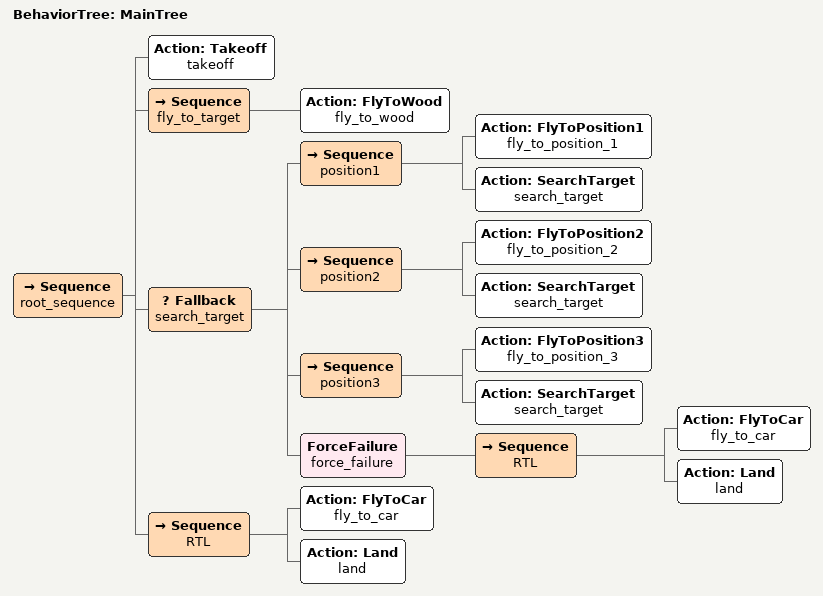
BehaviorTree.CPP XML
<root main_tree_to_execute = "MainTree" >
    <BehaviorTree ID="MainTree">
        <Sequence name="root_sequence">
            <Action ID="Takeoff" name="takeoff"/>
            <Sequence name="fly_to_target">
                <Action ID="FlyToWood" name="fly_to_wood"/>
            </Sequence>
            <Fallback name="search_target">
                <Sequence name="position1">
                    <Action ID="FlyToPosition1" name="fly_to_position_1"/>
                    <Action ID="SearchTarget" name="search_target"/>
                </Sequence>
                <Sequence name="position2">
                    <Action ID="FlyToPosition2" name="fly_to_position_2"/>
                    <Action ID="SearchTarget" name="search_target"/>
                </Sequence>
                <Sequence name="position3">
                    <Action ID="FlyToPosition3" name="fly_to_position_3"/>
                    <Action ID="SearchTarget" name="search_target"/>
                </Sequence>
                <ForceFailure name="force_failure">
                    <Sequence name="RTL">
                        <Action ID="FlyToCar" name="fly_to_car"/>
                        <Action ID="Land" name="land"/>
                    </Sequence>
                </ForceFailure>
            </Fallback>
            <Sequence name="RTL">
                <Action ID="FlyToCar" name="fly_to_car"/>
                <Action ID="Land" name="land"/>
            </Sequence>
        </Sequence>
    </BehaviorTree>
</root>
